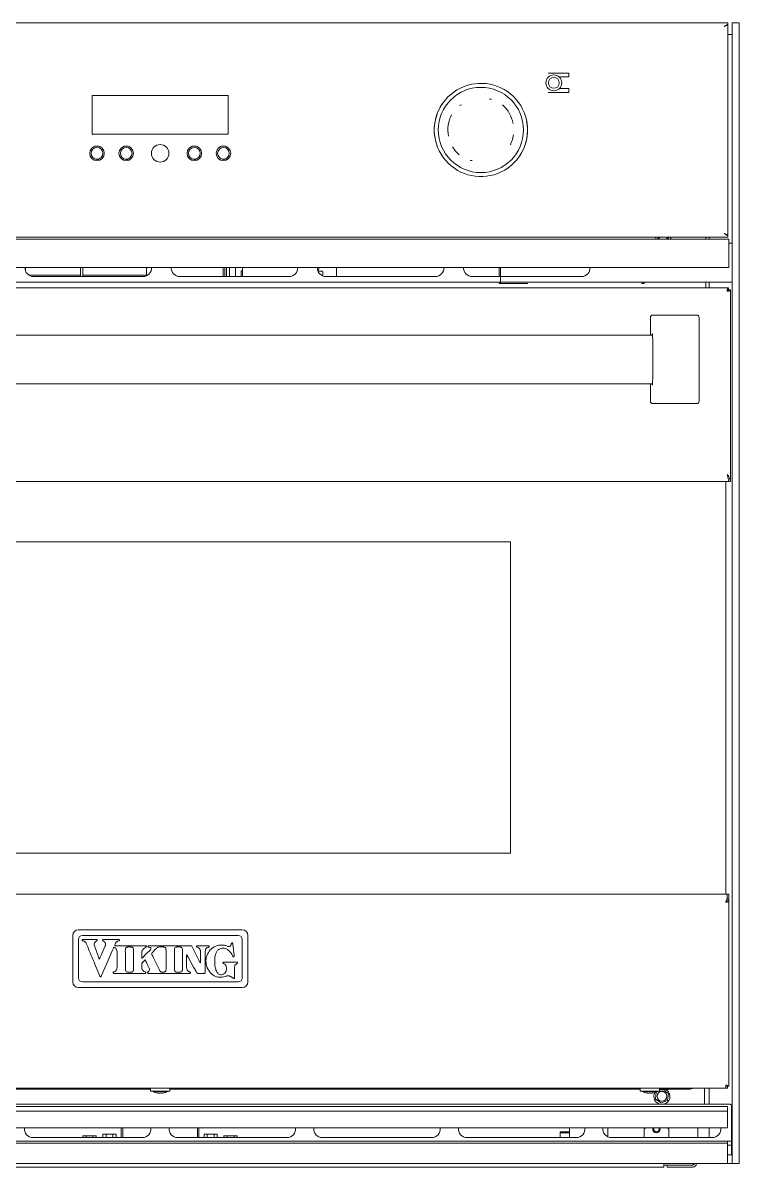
# Model space of a CAD drawing. Header units: millimetres. Extents: x 60499 to 556746, y 248297 to 497145.
# Drawn here: x 78890 to 94341, y 422627 to 447311 of the extents above; entities that cross this region are included whole.
import ezdxf

# ---------------------------------------------------------------- set-up
doc = ezdxf.new("R2010")
doc.units = ezdxf.units.MM

msp = doc.modelspace()

# ---------------------------------------------------------------- linework, layer by layer
at = {"color": 7, "lineweight": 13, "ltscale": 0.03937}
for p, q in [((69606, 447310), (94097, 447310)), ((94191, 447311), (94191, 422707)), ((94341, 422707), (94341, 447311)), ((94097, 447262), (94097, 442729)), ((80382, 444907), (80382, 445747)), ((80382, 445747), (83321, 445747)), ((83321, 445747), (83321, 444907)), ((83321, 444907), (80382, 444907)), ((94097, 442691), (69606, 442691)), ((70902, 442643), (94119, 442643)), ((69635, 442035), (94119, 442035)), ((80135, 441870), (79019, 441870)), ((79023, 441867), (80135, 441867)), ((81554, 441870), (80184, 441870)), ((80184, 441867), (81554, 441867)), ((94191, 441717), (69545, 441717)), ((79121, 441839), (81481, 441839)), ((82274, 441839), (84634, 441839)), ((85428, 441839), (87788, 441839)), ((88581, 441839), (90941, 441839)), ((69576, 441593), (94112, 441593)), ((94152, 437420), (94152, 441552)), ((92478, 441006), (93427, 441006)), ((93477, 440955), (93477, 439149)), ((71227, 440575), (92472, 440575)), ((71227, 439525), (92471, 439525)), ((92478, 439098), (93427, 439098)), ((69576, 437420), (94112, 437420)), ((94054, 428517), (94054, 437420)), ((74294, 436118), (89411, 436118)), ((89411, 429399), (89411, 436118)), ((89411, 429399), (74294, 429399)), ((69651, 428517), (94054, 428517)), ((94121, 424371), (94121, 428405)), ((79965, 426624), (79965, 427622)), ((80090, 427540), (80090, 426706)), ((80091, 427748), (83619, 427748)), ((83536, 427624), (80174, 427624)), ((83620, 426706), (83620, 427540)), ((83745, 427622), (83745, 426624)), ((82421, 427403), (81643, 427403)), ((80174, 426622), (83536, 426622)), ((83619, 426498), (80091, 426498)), ((69651, 424331), (94054, 424331)), ((81643, 424308), (71500, 424308)), ((92205, 424308), (82062, 424308)), ((69560, 423983), (94137, 423983)), ((69606, 423936), (94090, 423936)), ((69606, 423834), (94090, 423834)), ((69606, 423472), (94090, 423472)), ((94180, 423185), (69516, 423185)), ((94089, 423143), (69608, 423143)), ((79109, 423265), (81469, 423265)), ((82229, 423265), (84589, 423265)), ((85348, 423265), (87708, 423265)), ((88468, 423265), (90828, 423265)), ((91587, 423265), (93761, 423265)), ((94089, 422702), (69608, 422702)), ((92717, 422627), (70981, 422627))]:
    msp.add_line(p, q, dxfattribs=at)
at = {"color": 7, "lineweight": 13, "ltscale": 0.000855273}
for p, q in [((94097, 447310), (94097, 447281)), ((94097, 442691), (94097, 442719))]:
    msp.add_line(p, q, dxfattribs=at)
at = {"color": 7, "lineweight": 13, "ltscale": 0.000566197}
for p, q in [((94097, 447262), (94097, 447281)), ((94097, 442738), (94097, 442719))]:
    msp.add_line(p, q, dxfattribs=at)
at = {"color": 7, "lineweight": 13, "ltscale": 0.000749963}
for p, q in [((94217, 447311), (94191, 447311)), ((92259, 441686), (92233, 441686)), ((94191, 422707), (94217, 422707))]:
    msp.add_line(p, q, dxfattribs=at)
at = {"color": 7, "lineweight": 13, "ltscale": 0.000230804}
for p, q in [((94217, 447311), (94224, 447311)), ((94217, 422707), (94224, 422707))]:
    msp.add_line(p, q, dxfattribs=at)
at = {"color": 7, "lineweight": 13, "ltscale": 0.000575629}
for p, q in [((94244, 447311), (94224, 447311)), ((94244, 422707), (94224, 422707))]:
    msp.add_line(p, q, dxfattribs=at)
at = {"color": 7, "lineweight": 13, "ltscale": 0.002894}
for p, q in [((94341, 447311), (94244, 447311)), ((94341, 422707), (94244, 422707))]:
    msp.add_line(p, q, dxfattribs=at)
at = {"color": 7, "lineweight": 13, "ltscale": 0.001275}
msp.add_line((94097, 447059), (94139, 447059), dxfattribs=at)
at = {"color": 7, "lineweight": 13, "ltscale": 0.00155}
for p, q in [((94139, 447059), (94191, 447059)), ((94191, 422707), (94139, 422707))]:
    msp.add_line(p, q, dxfattribs=at)
at = {"color": 7, "lineweight": 13, "ltscale": 0.013375}
for p, q in [((90668, 446226), (90219, 446226)), ((90668, 445808), (90219, 445808))]:
    msp.add_line(p, q, dxfattribs=at)
at = {"color": 7, "lineweight": 13, "ltscale": 0.006268}
for p, q in [((90668, 446144), (90458, 446144)), ((90668, 445892), (90458, 445892))]:
    msp.add_line(p, q, dxfattribs=at)
at = {"color": 7, "lineweight": 13, "ltscale": 0.002425}
msp.add_line((90668, 446226), (90668, 446144), dxfattribs=at)
at = {"color": 7, "lineweight": 13, "ltscale": 0.0025}
msp.add_line((90668, 445892), (90668, 445808), dxfattribs=at)
at = {"color": 7, "lineweight": 13, "ltscale": 0.002573}
for p, q in [((80531, 444648), (80445, 444648)), ((81161, 444648), (81075, 444648)), ((82631, 444648), (82544, 444648)), ((83261, 444648), (83174, 444648))]:
    msp.add_line(p, q, dxfattribs=at)
at = {"color": 7, "lineweight": 13, "ltscale": 0.00162}
msp.add_line((92580, 442691), (92607, 442643), dxfattribs=at)
at = {"color": 7, "lineweight": 13, "ltscale": 0.001565}
msp.add_line((92803, 442643), (92826, 442691), dxfattribs=at)
at = {"color": 7, "lineweight": 13, "ltscale": 0.001409}
for p, q in [((93622, 442643), (93622, 442691)), ((93694, 442691), (93694, 442643))]:
    msp.add_line(p, q, dxfattribs=at)
at = {"color": 7, "lineweight": 13, "ltscale": 0.007873}
msp.add_line((94119, 442643), (94119, 442379), dxfattribs=at)
at = {"color": 7, "lineweight": 13, "ltscale": 0.001374}
msp.add_line((94119, 442557), (94165, 442557), dxfattribs=at)
at = {"color": 7, "lineweight": 13, "ltscale": 0.00927}
msp.add_line((94119, 442067), (94119, 442379), dxfattribs=at)
at = {"color": 7, "lineweight": 13, "ltscale": 0.002232}
msp.add_line((78947, 441960), (78947, 442035), dxfattribs=at)
at = {"color": 7, "lineweight": 13, "ltscale": 0.005829}
for p, q in [((80135, 442035), (80135, 441839)), ((80184, 442035), (80184, 441839)), ((83244, 441839), (83244, 442035)), ((83280, 441839), (83280, 442035)), ((83344, 441839), (83344, 442035)), ((83344, 441839), (83344, 442035)), ((83625, 442035), (83625, 441839)), ((85656, 441839), (85656, 442035)), ((89167, 441839), (89167, 442035))]:
    msp.add_line(p, q, dxfattribs=at)
at = {"color": 7, "lineweight": 13, "ltscale": 0.004763}
msp.add_line((81554, 442014), (81554, 441854), dxfattribs=at)
at = {"color": 7, "lineweight": 13, "ltscale": 0.005212}
msp.add_line((83207, 442014), (83207, 441839), dxfattribs=at)
at = {"color": 7, "lineweight": 13, "ltscale": 0.005828}
msp.add_line((83476, 441839), (83476, 442035), dxfattribs=at)
at = {"color": 7, "lineweight": 13, "ltscale": 0.002952}
msp.add_line((83476, 441935), (83476, 442035), dxfattribs=at)
at = {"color": 7, "lineweight": 13, "ltscale": 0.000572445}
msp.add_line((83476, 441916), (83476, 441935), dxfattribs=at)
at = {"color": 7, "lineweight": 13, "ltscale": 0.002304}
msp.add_line((83476, 441916), (83476, 441839), dxfattribs=at)
at = {"color": 7, "lineweight": 13, "ltscale": 0.000688928}
msp.add_line((83602, 441959), (83625, 441959), dxfattribs=at)
at = {"color": 7, "lineweight": 13, "ltscale": 0.003589}
msp.add_line((83602, 441959), (83602, 441839), dxfattribs=at)
at = {"color": 7, "lineweight": 13, "ltscale": 0.002637}
for p, q in [((85255, 441957), (85344, 441957)), ((85344, 441957), (85255, 441957))]:
    msp.add_line(p, q, dxfattribs=at)
at = {"color": 7, "lineweight": 13, "ltscale": 1.38584e-05}
msp.add_line((85274, 442003), (85274, 442003), dxfattribs=at)
at = {"color": 7, "lineweight": 13, "ltscale": 0.00264}
msp.add_line((85360, 441851), (85360, 441940), dxfattribs=at)
at = {"color": 7, "lineweight": 13, "ltscale": 0.010387}
msp.add_line((89196, 441686), (89196, 442035), dxfattribs=at)
at = {"color": 7, "lineweight": 13, "ltscale": 0.000973859}
msp.add_line((94119, 442035), (94119, 442067), dxfattribs=at)
at = {"color": 7, "lineweight": 13, "ltscale": 0.000933189}
for p, q in [((89167, 441686), (89167, 441717)), ((92259, 441717), (92259, 441686)), ((92292, 441717), (92292, 441686))]:
    msp.add_line(p, q, dxfattribs=at)
at = {"color": 7, "lineweight": 13, "ltscale": 0.000866026}
msp.add_line((89167, 441686), (89196, 441686), dxfattribs=at)
at = {"color": 7, "lineweight": 13, "ltscale": 0.017537}
msp.add_line((89196, 441686), (89785, 441686), dxfattribs=at)
at = {"color": 7, "lineweight": 13, "ltscale": 0.000999991}
msp.add_line((92292, 441686), (92259, 441686), dxfattribs=at)
at = {"color": 7, "lineweight": 13, "ltscale": 0.000250028}
msp.add_line((93622, 441709), (93622, 441717), dxfattribs=at)
at = {"color": 7, "lineweight": 13, "ltscale": 0.003453}
msp.add_line((93622, 441593), (93622, 441709), dxfattribs=at)
at = {"color": 7, "lineweight": 13, "ltscale": 0.003703}
msp.add_line((93694, 441717), (93694, 441593), dxfattribs=at)
at = {"color": 7, "lineweight": 13, "ltscale": 0.0012}
for p, q in [((94112, 441593), (94112, 441552)), ((94112, 441552), (94152, 441552)), ((94112, 437420), (94152, 437420))]:
    msp.add_line(p, q, dxfattribs=at)
at = {"color": 7, "lineweight": 13, "ltscale": 0.011332}
msp.add_line((92427, 440955), (92427, 440575), dxfattribs=at)
at = {"color": 7, "lineweight": 13, "ltscale": 0.011202}
msp.add_line((92427, 439525), (92427, 439149), dxfattribs=at)
at = {"color": 7, "lineweight": 13, "ltscale": 0.000468877}
msp.add_line((94090, 437545), (94090, 437561), dxfattribs=at)
at = {"color": 7, "lineweight": 13, "ltscale": 0.000415652}
msp.add_line((94112, 437420), (94112, 437434), dxfattribs=at)
at = {"color": 7, "lineweight": 13, "ltscale": 0.000747458}
msp.add_line((94055, 428517), (94080, 428516), dxfattribs=at)
at = {"color": 7, "lineweight": 13, "ltscale": 0.001195}
for p, q in [((94121, 428517), (94080, 428517)), ((94121, 428405), (94080, 428405)), ((94055, 424331), (94056, 424371)), ((94121, 424371), (94080, 424371)), ((94088, 424330), (94089, 424371))]:
    msp.add_line(p, q, dxfattribs=at)
at = {"color": 7, "lineweight": 13, "ltscale": 0.003317}
for p, q in [((94080, 428405), (94080, 428517)), ((94121, 428517), (94121, 428405))]:
    msp.add_line(p, q, dxfattribs=at)
at = {"color": 7, "lineweight": 13, "ltscale": 0.00285}
msp.add_line((94080, 428516), (94080, 428421), dxfattribs=at)
at = {"color": 7, "lineweight": 13, "ltscale": 0.000769787}
msp.add_line((94054, 428364), (94054, 428339), dxfattribs=at)
at = {"color": 7, "lineweight": 13, "ltscale": 0.000165808}
for p, q in [((94055, 428364), (94061, 428364)), ((94060, 428349), (94055, 428349))]:
    msp.add_line(p, q, dxfattribs=at)
at = {"color": 7, "lineweight": 13, "ltscale": 0.000467327}
msp.add_line((94061, 428364), (94060, 428349), dxfattribs=at)
at = {"color": 7, "lineweight": 13, "ltscale": 0.000104857}
msp.add_line((94080, 428421), (94080, 428417), dxfattribs=at)
at = {"color": 7, "lineweight": 13, "ltscale": 0.000467303}
msp.add_line((94080, 428402), (94080, 428417), dxfattribs=at)
at = {"color": 7, "lineweight": 13, "ltscale": 0.006867}
msp.add_line((80446, 427539), (80215, 427539), dxfattribs=at)
at = {"color": 7, "lineweight": 13, "ltscale": 6.73366e-05}
msp.add_line((80629, 427539), (80627, 427539), dxfattribs=at)
at = {"color": 7, "lineweight": 13, "ltscale": 0.006391}
msp.add_line((80898, 427539), (80683, 427539), dxfattribs=at)
at = {"color": 7, "lineweight": 13, "ltscale": 4.72525e-05}
msp.add_line((80953, 427539), (80951, 427539), dxfattribs=at)
at = {"color": 7, "lineweight": 13, "ltscale": 2.13272e-05}
msp.add_line((80975, 427528), (80975, 427528), dxfattribs=at)
at = {"color": 7, "lineweight": 13, "ltscale": 2.92254e-05}
msp.add_line((80835, 427334), (80836, 427335), dxfattribs=at)
at = {"color": 7, "lineweight": 13, "ltscale": 6.01347e-05}
msp.add_line((80870, 427414), (80871, 427416), dxfattribs=at)
at = {"color": 7, "lineweight": 13, "ltscale": 0.018669}
msp.add_line((81541, 427403), (80914, 427403), dxfattribs=at)
at = {"color": 7, "lineweight": 13, "ltscale": 0.001941}
msp.add_line((81157, 427376), (81222, 427376), dxfattribs=at)
at = {"color": 7, "lineweight": 13, "ltscale": 1.69068e-05}
msp.add_line((81462, 427295), (81462, 427296), dxfattribs=at)
at = {"color": 7, "lineweight": 13, "ltscale": 1.74181e-05}
msp.add_line((81550, 427378), (81551, 427378), dxfattribs=at)
at = {"color": 7, "lineweight": 13, "ltscale": 9.81637e-05}
msp.add_line((81904, 427377), (81907, 427377), dxfattribs=at)
at = {"color": 7, "lineweight": 13, "ltscale": 3.6794e-05}
msp.add_line((81946, 427370), (81947, 427370), dxfattribs=at)
at = {"color": 7, "lineweight": 13, "ltscale": 3.7521e-05}
msp.add_line((81975, 427337), (81975, 427336), dxfattribs=at)
at = {"color": 7, "lineweight": 13, "ltscale": 5.6978e-05}
msp.add_line((82204, 427375), (82206, 427375), dxfattribs=at)
at = {"color": 7, "lineweight": 13, "ltscale": 0.000116711}
msp.add_line((82509, 427403), (82505, 427403), dxfattribs=at)
at = {"color": 7, "lineweight": 13, "ltscale": 6.80347e-05}
msp.add_line((82541, 427379), (82540, 427381), dxfattribs=at)
at = {"color": 7, "lineweight": 13, "ltscale": 0.009056}
msp.add_line((82679, 427108), (82541, 427379), dxfattribs=at)
at = {"color": 7, "lineweight": 13, "ltscale": 0.00558}
msp.add_line((82852, 427403), (82665, 427403), dxfattribs=at)
at = {"color": 7, "lineweight": 13, "ltscale": 2.53393e-05}
msp.add_line((82681, 427358), (82681, 427358), dxfattribs=at)
at = {"color": 7, "lineweight": 13, "ltscale": 2.11468e-05}
msp.add_line((83265, 427405), (83264, 427405), dxfattribs=at)
at = {"color": 7, "lineweight": 13, "ltscale": 4.03892e-05}
msp.add_line((80524, 427152), (80523, 427154), dxfattribs=at)
at = {"color": 7, "lineweight": 13, "ltscale": 5.85535e-05}
msp.add_line((80557, 427153), (80556, 427151), dxfattribs=at)
at = {"color": 7, "lineweight": 13, "ltscale": 0.010356}
msp.add_line((80922, 427278), (80922, 426930), dxfattribs=at)
at = {"color": 7, "lineweight": 13, "ltscale": 0.000230947}
msp.add_line((81100, 427260), (81100, 427252), dxfattribs=at)
at = {"color": 7, "lineweight": 13, "ltscale": 2.09959e-05}
msp.add_line((81456, 427214), (81456, 427215), dxfattribs=at)
at = {"color": 7, "lineweight": 13, "ltscale": 0.001191}
msp.add_line((81456, 427174), (81456, 427214), dxfattribs=at)
at = {"color": 7, "lineweight": 13, "ltscale": 3.57491e-05}
msp.add_line((81456, 427173), (81456, 427174), dxfattribs=at)
at = {"color": 7, "lineweight": 13, "ltscale": 7.11585e-05}
msp.add_line((82157, 427232), (82157, 427235), dxfattribs=at)
at = {"color": 7, "lineweight": 13, "ltscale": 0.008187}
msp.add_line((82420, 426930), (82420, 427205), dxfattribs=at)
at = {"color": 7, "lineweight": 13, "ltscale": 0.000697268}
msp.add_line((82443, 427178), (82455, 427158), dxfattribs=at)
at = {"color": 7, "lineweight": 13, "ltscale": 0.000591706}
msp.add_line((82688, 427090), (82679, 427108), dxfattribs=at)
at = {"color": 7, "lineweight": 13, "ltscale": 0.00058865}
msp.add_line((82696, 427073), (82688, 427090), dxfattribs=at)
at = {"color": 7, "lineweight": 13, "ltscale": 0.007236}
msp.add_line((82721, 427278), (82721, 427035), dxfattribs=at)
at = {"color": 7, "lineweight": 13, "ltscale": 0.000117475}
msp.add_line((82822, 427237), (82822, 427241), dxfattribs=at)
at = {"color": 7, "lineweight": 13, "ltscale": 0.00551}
msp.add_line((82823, 427052), (82822, 427237), dxfattribs=at)
at = {"color": 7, "lineweight": 13, "ltscale": 0.005628}
msp.add_line((82823, 426863), (82823, 427052), dxfattribs=at)
at = {"color": 7, "lineweight": 13, "ltscale": 2.20567e-05}
msp.add_line((83030, 427118), (83030, 427119), dxfattribs=at)
at = {"color": 7, "lineweight": 13, "ltscale": 0.008364}
msp.add_line((83505, 427047), (83224, 427047), dxfattribs=at)
at = {"color": 7, "lineweight": 13, "ltscale": 1.84042e-05}
msp.add_line((80838, 426818), (80838, 426817), dxfattribs=at)
at = {"color": 7, "lineweight": 13, "ltscale": 1.78115e-05}
msp.add_line((80872, 426845), (80872, 426845), dxfattribs=at)
at = {"color": 7, "lineweight": 13, "ltscale": 0.012111}
msp.add_line((80886, 426805), (81292, 426805), dxfattribs=at)
at = {"color": 7, "lineweight": 13, "ltscale": 0.000271753}
msp.add_line((81100, 426963), (81100, 426954), dxfattribs=at)
at = {"color": 7, "lineweight": 13, "ltscale": 5.95306e-05}
msp.add_line((81216, 426832), (81218, 426832), dxfattribs=at)
at = {"color": 7, "lineweight": 13, "ltscale": 0.000898402}
msp.add_line((81278, 426987), (81278, 427017), dxfattribs=at)
at = {"color": 7, "lineweight": 13, "ltscale": 3.59736e-05}
msp.add_line((81593, 426966), (81594, 426965), dxfattribs=at)
at = {"color": 7, "lineweight": 13, "ltscale": 0.00032344}
msp.add_line((81615, 426805), (81625, 426805), dxfattribs=at)
at = {"color": 7, "lineweight": 13, "ltscale": 3.33849e-05}
msp.add_line((81621, 426898), (81621, 426897), dxfattribs=at)
at = {"color": 7, "lineweight": 13, "ltscale": 0.000105962}
msp.add_line((82199, 426834), (82196, 426835), dxfattribs=at)
at = {"color": 7, "lineweight": 13, "ltscale": 4.08258e-05}
msp.add_line((82285, 426833), (82284, 426832), dxfattribs=at)
at = {"color": 7, "lineweight": 13, "ltscale": 3.28013e-05}
msp.add_line((82334, 426976), (82334, 426975), dxfattribs=at)
at = {"color": 7, "lineweight": 13, "ltscale": 8.02609e-05}
msp.add_line((82334, 426892), (82334, 426889), dxfattribs=at)
at = {"color": 7, "lineweight": 13, "ltscale": 2.92787e-05}
msp.add_line((82471, 426844), (82470, 426845), dxfattribs=at)
at = {"color": 7, "lineweight": 13, "ltscale": 0.000255217}
msp.add_line((82604, 426887), (82608, 426879), dxfattribs=at)
at = {"color": 7, "lineweight": 13, "ltscale": 0.002804}
msp.add_line((82684, 426805), (82778, 426805), dxfattribs=at)
at = {"color": 7, "lineweight": 13, "ltscale": 0.000381832}
msp.add_line((82778, 426805), (82791, 426805), dxfattribs=at)
at = {"color": 7, "lineweight": 13, "ltscale": 0.00014459}
msp.add_line((82823, 426858), (82823, 426863), dxfattribs=at)
at = {"color": 7, "lineweight": 13, "ltscale": 4.26899e-05}
msp.add_line((83084, 426824), (83083, 426825), dxfattribs=at)
at = {"color": 7, "lineweight": 13, "ltscale": 0.000185935}
msp.add_line((83220, 426793), (83215, 426789), dxfattribs=at)
at = {"color": 7, "lineweight": 13, "ltscale": 0.005588}
msp.add_line((83458, 426709), (83458, 426897), dxfattribs=at)
at = {"color": 7, "lineweight": 13, "ltscale": 7.66183e-05}
msp.add_line((83470, 426988), (83472, 426990), dxfattribs=at)
at = {"color": 7, "lineweight": 13, "ltscale": 3.52435e-05}
msp.add_line((83507, 427014), (83508, 427015), dxfattribs=at)
at = {"color": 7, "lineweight": 13, "ltscale": 1.29961e-05}
msp.add_line((80551, 426744), (80552, 426744), dxfattribs=at)
at = {"color": 7, "lineweight": 13, "ltscale": 4.23375e-05}
msp.add_line((80581, 426745), (80581, 426746), dxfattribs=at)
at = {"color": 7, "lineweight": 13, "ltscale": 0.000244472}
msp.add_line((83423, 426705), (83430, 426700), dxfattribs=at)
at = {"color": 7, "lineweight": 13, "ltscale": 0.00031668}
for p, q in [((81643, 424320), (81643, 424331)), ((82062, 424320), (82062, 424331)), ((92205, 424320), (92205, 424331)), ((92625, 424320), (92625, 424331))]:
    msp.add_line(p, q, dxfattribs=at)
at = {"color": 7, "lineweight": 13, "ltscale": 0.000753298}
for p, q in [((81643, 424320), (81643, 424295)), ((82062, 424295), (82062, 424320)), ((92205, 424320), (92205, 424295)), ((92625, 424295), (92625, 424320))]:
    msp.add_line(p, q, dxfattribs=at)
at = {"color": 7, "lineweight": 13, "ltscale": 0.000961612}
msp.add_line((92759, 424331), (92782, 424308), dxfattribs=at)
at = {"color": 7, "lineweight": 13, "ltscale": 0.010117}
msp.add_line((93594, 423991), (93594, 424331), dxfattribs=at)
at = {"color": 7, "lineweight": 13, "ltscale": 0.010367}
msp.add_line((93694, 424331), (93694, 423983), dxfattribs=at)
at = {"color": 7, "lineweight": 13, "ltscale": 0.00197}
msp.add_line((94054, 424397), (94054, 424331), dxfattribs=at)
at = {"color": 7, "lineweight": 13, "ltscale": 3.43636e-05}
msp.add_line((94056, 424371), (94054, 424371), dxfattribs=at)
at = {"color": 7, "lineweight": 13, "ltscale": 1.35771e-05}
msp.add_line((94055, 424331), (94054, 424331), dxfattribs=at)
at = {"color": 7, "lineweight": 13, "ltscale": 0.000995938}
msp.add_line((94055, 424331), (94088, 424330), dxfattribs=at)
at = {"color": 7, "lineweight": 13, "ltscale": 0.000996058}
msp.add_line((94089, 424371), (94056, 424371), dxfattribs=at)
at = {"color": 7, "lineweight": 13, "ltscale": 0.000805021}
for p, q in [((81643, 424268), (81643, 424295)), ((82062, 424295), (82062, 424268)), ((92205, 424268), (92205, 424295)), ((92625, 424295), (92625, 424268))]:
    msp.add_line(p, q, dxfattribs=at)
at = {"color": 7, "lineweight": 13, "ltscale": 0.01249}
msp.add_line((81643, 424268), (82062, 424268), dxfattribs=at)
at = {"color": 7, "lineweight": 13, "ltscale": 0.000265467}
for p, q in [((81691, 424259), (81691, 424268)), ((82014, 424259), (82014, 424268)), ((92253, 424259), (92253, 424268)), ((92576, 424259), (92576, 424268)), ((92808, 424299), (92808, 424308))]:
    msp.add_line(p, q, dxfattribs=at)
at = {"color": 7, "lineweight": 13, "ltscale": 0.0048}
for p, q in [((81852, 424259), (81691, 424259)), ((82014, 424259), (81852, 424259)), ((92415, 424259), (92253, 424259)), ((92576, 424259), (92415, 424259))]:
    msp.add_line(p, q, dxfattribs=at)
at = {"color": 7, "lineweight": 13, "ltscale": 1.15943e-05}
for p, q in [((81789, 424228), (81789, 424227)), ((81915, 424227), (81915, 424228)), ((92352, 424228), (92352, 424227)), ((92478, 424227), (92478, 424228))]:
    msp.add_line(p, q, dxfattribs=at)
at = {"color": 7, "lineweight": 13, "ltscale": 8.82787e-05}
for p, q in [((81836, 424228), (81836, 424225)), ((81869, 424225), (81869, 424228)), ((92398, 424228), (92398, 424225)), ((92432, 424225), (92432, 424228))]:
    msp.add_line(p, q, dxfattribs=at)
at = {"color": 7, "lineweight": 13, "ltscale": 0.0125}
msp.add_line((92205, 424268), (92625, 424268), dxfattribs=at)
at = {"color": 7, "lineweight": 13, "ltscale": 0.004405}
for p, q in [((92554, 424242), (92537, 424095)), ((92537, 424095), (92659, 424012)), ((92797, 424066), (92814, 424213)), ((92659, 424012), (92797, 424066)), ((80683, 423338), (80831, 423338)), ((82867, 423338), (83015, 423338)), ((80253, 423305), (80401, 423305)), ((83297, 423305), (83445, 423305))]:
    msp.add_line(p, q, dxfattribs=at)
at = {"color": 7, "lineweight": 13, "ltscale": 0.001813}
msp.add_line((92610, 424264), (92554, 424242), dxfattribs=at)
at = {"color": 7, "lineweight": 13, "ltscale": 0.000102284}
msp.add_line((92580, 424268), (92583, 424267), dxfattribs=at)
at = {"color": 7, "lineweight": 13, "ltscale": 0.004675}
msp.add_line((92782, 424308), (92625, 424308), dxfattribs=at)
at = {"color": 7, "lineweight": 13, "ltscale": 0.000531775}
msp.add_line((92643, 424299), (92625, 424299), dxfattribs=at)
at = {"color": 7, "lineweight": 13, "ltscale": 8.76329e-05}
msp.add_line((92629, 424265), (92629, 424268), dxfattribs=at)
at = {"color": 7, "lineweight": 13, "ltscale": 8.50798e-05}
msp.add_line((92631, 424265), (92631, 424268), dxfattribs=at)
at = {"color": 7, "lineweight": 13, "ltscale": 0.004914}
msp.add_line((92808, 424299), (92643, 424299), dxfattribs=at)
at = {"color": 7, "lineweight": 13, "ltscale": 0.003095}
msp.add_line((92814, 424213), (92728, 424271), dxfattribs=at)
at = {"color": 7, "lineweight": 13, "ltscale": 0.014075}
msp.add_line((93255, 424308), (92782, 424308), dxfattribs=at)
at = {"color": 7, "lineweight": 13, "ltscale": 0.000249998}
for p, q in [((93594, 423983), (93594, 423991)), ((94089, 423134), (94089, 423143)), ((94089, 422702), (94089, 422711))]:
    msp.add_line(p, q, dxfattribs=at)
at = {"color": 7, "lineweight": 13, "ltscale": 0.000809782}
msp.add_line((94090, 423908), (94090, 423936), dxfattribs=at)
at = {"color": 7, "lineweight": 13, "ltscale": 0.002212}
msp.add_line((94090, 423834), (94090, 423908), dxfattribs=at)
at = {"color": 7, "lineweight": 13, "ltscale": 0.000424753}
msp.add_line((94090, 423819), (94090, 423834), dxfattribs=at)
at = {"color": 7, "lineweight": 13, "ltscale": 9.95726e-06}
msp.add_line((94090, 423834), (94090, 423834), dxfattribs=at)
at = {"color": 7, "lineweight": 13, "ltscale": 0.005748}
msp.add_line((94180, 423965), (94180, 423772), dxfattribs=at)
at = {"color": 7, "lineweight": 13, "ltscale": 0.009358}
msp.add_line((94090, 423505), (94090, 423819), dxfattribs=at)
at = {"color": 7, "lineweight": 13, "ltscale": 0.001442}
msp.add_line((94180, 423772), (94180, 423724), dxfattribs=at)
at = {"color": 7, "lineweight": 13, "ltscale": 0.015787}
msp.add_line((94180, 423724), (94180, 423193), dxfattribs=at)
at = {"color": 7, "lineweight": 13, "ltscale": 0.002048}
for p, q in [((80615, 423338), (80683, 423338)), ((80831, 423338), (80900, 423338)), ((82798, 423338), (82867, 423338)), ((83015, 423338), (83084, 423338)), ((80185, 423305), (80253, 423305)), ((80401, 423305), (80470, 423305)), ((83228, 423305), (83297, 423305)), ((83445, 423305), (83514, 423305))]:
    msp.add_line(p, q, dxfattribs=at)
at = {"color": 7, "lineweight": 13, "ltscale": 0.002178}
for p, q in [((80615, 423265), (80615, 423338)), ((80683, 423265), (80683, 423338)), ((80831, 423265), (80831, 423338)), ((80900, 423265), (80900, 423338)), ((82798, 423265), (82798, 423338)), ((82867, 423265), (82867, 423338)), ((83015, 423265), (83015, 423338)), ((83084, 423265), (83084, 423338))]:
    msp.add_line(p, q, dxfattribs=at)
at = {"color": 7, "lineweight": 13, "ltscale": 0.006183}
for p, q in [((81010, 423472), (81010, 423265)), ((81043, 423472), (81043, 423265)), ((82655, 423265), (82655, 423472)), ((82689, 423265), (82689, 423472)), ((90683, 423265), (90683, 423472)), ((93449, 423265), (93449, 423472)), ((93449, 423472), (93449, 423265)), ((93694, 423472), (93694, 423265))]:
    msp.add_line(p, q, dxfattribs=at)
at = {"color": 7, "lineweight": 13, "ltscale": 0.00603}
for p, q in [((90683, 423389), (90481, 423389)), ((90683, 423363), (90481, 423363))]:
    msp.add_line(p, q, dxfattribs=at)
at = {"color": 7, "lineweight": 13, "ltscale": 0.003693}
msp.add_line((90481, 423389), (90481, 423265), dxfattribs=at)
at = {"color": 7, "lineweight": 13, "ltscale": 0.005616}
msp.add_line((91507, 423283), (91507, 423472), dxfattribs=at)
at = {"color": 7, "lineweight": 13, "ltscale": 0.001125}
for p, q in [((92318, 423472), (92291, 423446)), ((92822, 423446), (92795, 423472))]:
    msp.add_line(p, q, dxfattribs=at)
at = {"color": 7, "lineweight": 13, "ltscale": 0.005388}
for p, q in [((92291, 423446), (92291, 423265)), ((92822, 423446), (92822, 423265))]:
    msp.add_line(p, q, dxfattribs=at)
at = {"color": 7, "lineweight": 13, "ltscale": 0.000973844}
msp.add_line((94090, 423472), (94090, 423505), dxfattribs=at)
at = {"color": 7, "lineweight": 13, "ltscale": 0.001188}
for p, q in [((80185, 423265), (80185, 423305)), ((80253, 423265), (80253, 423305)), ((80401, 423265), (80401, 423305)), ((80470, 423265), (80470, 423305)), ((83228, 423265), (83228, 423305)), ((83297, 423265), (83297, 423305)), ((83445, 423265), (83445, 423305)), ((83514, 423265), (83514, 423305))]:
    msp.add_line(p, q, dxfattribs=at)
at = {"color": 7, "lineweight": 13, "ltscale": 0.000775014}
msp.add_line((94089, 423169), (94089, 423143), dxfattribs=at)
at = {"color": 7, "lineweight": 13, "ltscale": 0.012613}
msp.add_line((94089, 423134), (94089, 422711), dxfattribs=at)
at = {"color": 7, "lineweight": 13, "ltscale": 0.002725}
for p, q in [((94089, 423102), (94180, 423102)), ((94180, 422891), (94089, 422891))]:
    msp.add_line(p, q, dxfattribs=at)
at = {"color": 7, "lineweight": 13, "ltscale": 0.000248286}
msp.add_line((94180, 423193), (94180, 423185), dxfattribs=at)
at = {"color": 7, "lineweight": 13, "ltscale": 0.002476}
msp.add_line((94180, 423102), (94180, 423185), dxfattribs=at)
at = {"color": 7, "lineweight": 13, "ltscale": 0.006274}
msp.add_line((94180, 423102), (94180, 422891), dxfattribs=at)
at = {"color": 7, "lineweight": 13, "ltscale": 0.000774999}
msp.add_line((92717, 422670), (92717, 422697), dxfattribs=at)
at = {"color": 7, "lineweight": 13, "ltscale": 0.001299}
msp.add_line((92717, 422627), (92717, 422670), dxfattribs=at)
at = {"color": 7, "lineweight": 13, "ltscale": 0.01875}
msp.add_line((93347, 422670), (92717, 422670), dxfattribs=at)
at = {"color": 7, "lineweight": 13, "ltscale": 0.0013}
msp.add_line((92787, 422627), (92787, 422670), dxfattribs=at)
at = {"color": 7, "lineweight": 13, "ltscale": 0.016675}
msp.add_line((93347, 422627), (92787, 422627), dxfattribs=at)
at = {"color": 7, "lineweight": 13, "ltscale": 0.00094998}
msp.add_line((93347, 422670), (93347, 422702), dxfattribs=at)
at = {"color": 7, "lineweight": 13, "ltscale": 0.00017498}
for p, q in [((93373, 422702), (93373, 422697)), ((93416, 422702), (93416, 422697))]:
    msp.add_line(p, q, dxfattribs=at)
at = {"color": 7, "lineweight": 13, "ltscale": 0.001511}
msp.add_line((94089, 422707), (94139, 422707), dxfattribs=at)
at = {"color": 7, "lineweight": 13, "ltscale": 0.03937}
for points in [[(94017, 447230), (94052, 447254), (94070, 447265), (94097, 447281)], [(94017, 447230), (94053, 447245), (94068, 447252), (94079, 447258), (94087, 447263), (94094, 447271)], [(88137, 445327), (88112, 445276), (88102, 445249), (88084, 445194), (88077, 445166), (88066, 445107)], [(89382, 445363), (89357, 445404), (89329, 445442), (89299, 445478), (89267, 445511), (89235, 445540)], [(89466, 445137), (89452, 445196), (89433, 445254), (89410, 445309), (89382, 445363)], [(88066, 445107), (88060, 445047), (88059, 444987), (88064, 444927), (88073, 444866)], [(89406, 444682), (89427, 444728), (89445, 444776), (89460, 444827), (89467, 444861), (89473, 444896)], [(88157, 444640), (88174, 444613), (88191, 444587), (88216, 444553), (88243, 444522), (88271, 444493), (88304, 444463)], [(94017, 442770), (94053, 442756), (94068, 442748), (94079, 442743), (94087, 442737), (94094, 442729)], [(94017, 442770), (94052, 442746), (94070, 442735), (94097, 442719)], [(94186, 442555), (94179, 442556), (94165, 442557)], [(94080, 441542), (94080, 441548), (94084, 441559), (94092, 441573), (94098, 441580), (94112, 441593)], [(94080, 441535), (94083, 441538), (94090, 441544), (94098, 441548), (94112, 441552)], [(94095, 441521), (94098, 441523), (94103, 441530), (94109, 441542), (94112, 441552)], [(94102, 441520), (94107, 441520), (94119, 441524), (94133, 441532), (94140, 441538), (94152, 441552)], [(92468, 440603), (92468, 440603), (92468, 440603), (92467, 440602), (92467, 440602), (92467, 440600), (92464, 440575)], [(92468, 439501), (92468, 439501), (92468, 439501), (92468, 439502), (92469, 439502), (92470, 439508), (92471, 439521), (92473, 439564), (92476, 439639), (92478, 439737), (92480, 439982), (92479, 440242), (92476, 440460), (92473, 440556), (92471, 440585), (92469, 440601), (92468, 440602), (92468, 440602), (92468, 440603), (92468, 440603)], [(92464, 439525), (92465, 439519), (92467, 439503), (92467, 439502), (92468, 439502), (92468, 439501), (92468, 439501)], [(94086, 437571), (94110, 437536), (94121, 437518), (94135, 437491), (94144, 437471), (94149, 437450), (94152, 437435), (94152, 437420)], [(94080, 428405), (94080, 428384), (94079, 428375), (94075, 428359), (94070, 428349), (94064, 428342), (94059, 428339), (94054, 428339)], [(94121, 428405), (94120, 428390), (94119, 428382), (94116, 428372), (94112, 428365), (94107, 428359), (94096, 428350), (94082, 428344), (94066, 428340), (94054, 428339)], [(94080, 428402), (94078, 428389), (94075, 428378), (94069, 428363), (94060, 428349)], [(94080, 428417), (94079, 428405), (94076, 428393), (94069, 428378), (94061, 428364)], [(80177, 427535), (80172, 427532), (80168, 427527), (80167, 427522), (80168, 427517), (80171, 427513), (80176, 427510), (80180, 427508)], [(80215, 427539), (80201, 427539), (80187, 427538)], [(80474, 427538), (80465, 427539), (80446, 427539)], [(80481, 427507), (80488, 427512), (80493, 427519), (80494, 427523), (80492, 427528), (80489, 427532), (80483, 427535)], [(80627, 427539), (80616, 427536), (80611, 427533), (80607, 427530), (80605, 427526), (80604, 427521), (80605, 427517), (80608, 427513), (80616, 427507)], [(80683, 427539), (80647, 427539), (80629, 427539)], [(80951, 427539), (80934, 427539), (80898, 427539)], [(80975, 427528), (80972, 427533), (80965, 427537), (80958, 427539), (80953, 427539)], [(80963, 427508), (80968, 427510), (80972, 427513), (80975, 427518), (80976, 427523), (80975, 427528)], [(80180, 427508), (80190, 427508), (80200, 427505), (80210, 427501), (80219, 427496), (80228, 427489), (80237, 427481), (80246, 427469), (80254, 427456), (80263, 427438), (80270, 427420)], [(80427, 427423), (80426, 427438), (80428, 427452), (80433, 427466), (80439, 427475), (80446, 427483), (80463, 427497), (80481, 427507)], [(80665, 427400), (80578, 427202), (80557, 427153)], [(80581, 426746), (80687, 426991), (80819, 427296), (80835, 427334)], [(80616, 427507), (80632, 427499), (80647, 427488), (80659, 427474), (80666, 427462), (80671, 427448), (80672, 427434), (80671, 427422)], [(80836, 427335), (80841, 427348), (80845, 427354), (80851, 427362), (80861, 427371)], [(80861, 427371), (80875, 427364), (80888, 427354), (80898, 427343), (80905, 427333), (80910, 427323), (80918, 427301), (80922, 427278)], [(80871, 427416), (80882, 427444), (80890, 427458), (80903, 427477), (80916, 427490), (80931, 427500), (80949, 427507), (80963, 427508)], [(80900, 427403), (80886, 427404), (80881, 427405), (80876, 427406), (80874, 427408)], [(81102, 427330), (81100, 427319), (81099, 427295), (81100, 427260)], [(81157, 427376), (81145, 427375), (81134, 427371), (81127, 427368), (81120, 427363), (81112, 427355), (81107, 427345), (81102, 427330)], [(81275, 427332), (81272, 427342), (81268, 427350), (81263, 427358), (81256, 427364), (81244, 427371), (81229, 427375), (81222, 427376)], [(81278, 427017), (81278, 427157), (81278, 427295)], [(81456, 427215), (81456, 427246), (81457, 427272), (81459, 427288), (81462, 427295)], [(81462, 427296), (81468, 427307), (81475, 427317), (81486, 427329), (81494, 427336), (81518, 427354)], [(81641, 427315), (81551, 427225), (81462, 427135)], [(81518, 427354), (81540, 427369), (81550, 427378)], [(81558, 427395), (81556, 427399), (81553, 427402), (81550, 427403), (81541, 427403)], [(81551, 427378), (81556, 427384), (81558, 427387), (81558, 427395)], [(81589, 427385), (81591, 427380), (81594, 427376), (81599, 427372), (81604, 427371)], [(81601, 427400), (81594, 427397), (81591, 427395)], [(81622, 427403), (81609, 427402), (81601, 427400)], [(81604, 427371), (81625, 427368), (81635, 427366), (81644, 427362), (81648, 427359), (81652, 427353), (81653, 427347), (81652, 427339), (81650, 427331), (81641, 427315)], [(81685, 427259), (81704, 427281), (81725, 427301), (81746, 427321)], [(81754, 427329), (81770, 427346), (81778, 427354)], [(81778, 427354), (81791, 427365), (81799, 427369), (81807, 427373), (81815, 427375)], [(81816, 427375), (81834, 427377), (81869, 427377), (81904, 427377)], [(81907, 427377), (81925, 427376), (81933, 427375), (81946, 427370)], [(81947, 427370), (81960, 427361), (81970, 427349), (81975, 427337)], [(81975, 427336), (81977, 427327), (81978, 427308), (81978, 427289)], [(81978, 427289), (81979, 427225), (81979, 427160)], [(82157, 427316), (82159, 427330), (82163, 427343), (82170, 427355), (82181, 427366), (82196, 427373), (82204, 427375)], [(82157, 427235), (82157, 427289), (82157, 427316)], [(82290, 427375), (82298, 427372), (82306, 427369), (82313, 427364), (82319, 427358), (82327, 427345), (82332, 427331), (82335, 427312)], [(82335, 427312), (82335, 427237), (82335, 427088), (82334, 426976)], [(82505, 427403), (82463, 427403), (82421, 427403)], [(82530, 427396), (82524, 427400), (82518, 427402), (82509, 427403)], [(82540, 427381), (82534, 427392), (82530, 427396)], [(82665, 427403), (82654, 427402), (82648, 427401), (82641, 427398), (82638, 427395), (82636, 427391), (82636, 427388), (82639, 427380)], [(82639, 427380), (82640, 427379), (82643, 427377), (82651, 427372), (82673, 427362), (82679, 427359), (82681, 427358)], [(82681, 427358), (82690, 427352), (82697, 427344), (82704, 427333), (82710, 427322), (82718, 427300), (82721, 427278)], [(82822, 427241), (82823, 427266), (82824, 427278), (82826, 427297), (82831, 427316), (82839, 427333)], [(82839, 427333), (82845, 427342), (82852, 427350), (82860, 427357), (82874, 427364)], [(83195, 427417), (83157, 427417), (83120, 427413), (83084, 427405), (83049, 427393), (83015, 427377), (82986, 427358), (82958, 427337), (82933, 427314), (82910, 427287), (82891, 427259), (82872, 427224), (82857, 427188), (82846, 427150), (82841, 427111), (82840, 427070)], [(82877, 427365), (82885, 427367), (82894, 427369), (82901, 427373), (82905, 427376), (82908, 427381), (82909, 427388)], [(82909, 427388), (82906, 427394), (82902, 427398), (82897, 427400), (82886, 427402), (82884, 427403)], [(83030, 427119), (83034, 427163), (83039, 427185), (83044, 427207), (83054, 427236), (83067, 427264), (83083, 427290), (83093, 427302), (83104, 427313), (83115, 427322), (83127, 427330), (83145, 427339), (83165, 427346), (83186, 427349)], [(83186, 427349), (83207, 427351), (83227, 427349), (83248, 427346), (83262, 427341), (83276, 427336), (83303, 427321), (83327, 427303), (83349, 427282), (83369, 427259), (83382, 427241), (83394, 427222), (83415, 427182)], [(83264, 427405), (83247, 427410), (83230, 427414), (83212, 427416), (83195, 427417)], [(83332, 427383), (83319, 427383), (83312, 427385), (83297, 427390), (83281, 427398), (83265, 427405)], [(83386, 427443), (83381, 427423), (83378, 427414), (83371, 427401), (83362, 427392), (83350, 427385), (83341, 427383), (83332, 427383)], [(83412, 427457), (83408, 427462), (83406, 427464), (83401, 427464), (83398, 427462), (83394, 427458), (83388, 427448), (83386, 427443)], [(83422, 427417), (83419, 427433), (83418, 427441), (83414, 427452)], [(80411, 427082), (80459, 426970), (80506, 426857), (80551, 426744)], [(80539, 427116), (80536, 427119), (80534, 427124), (80530, 427134), (80524, 427152)], [(80556, 427151), (80548, 427133), (80545, 427126), (80541, 427119), (80539, 427116)], [(81100, 427252), (81101, 427023), (81100, 426963)], [(81462, 427135), (81459, 427138), (81457, 427145), (81456, 427157), (81456, 427173)], [(81493, 427062), (81504, 427074), (81514, 427087), (81526, 427097)], [(81526, 427097), (81529, 427095), (81533, 427088), (81543, 427068), (81544, 427065)], [(81690, 427177), (81679, 427198), (81675, 427209), (81673, 427218), (81672, 427226), (81673, 427234), (81675, 427243), (81682, 427255), (81685, 427259)], [(81808, 426938), (81737, 427084), (81706, 427145), (81690, 427177)], [(82157, 426896), (82157, 426975), (82158, 427131), (82157, 427232)], [(82420, 427205), (82426, 427204), (82432, 427201), (82435, 427196), (82440, 427185)], [(82455, 427158), (82574, 426942), (82604, 426887)], [(82721, 427035), (82719, 427036), (82716, 427039), (82710, 427047), (82699, 427067), (82696, 427073)], [(82840, 427070), (82841, 427033), (82846, 426995), (82855, 426959), (82868, 426924), (82884, 426890), (82905, 426858), (82929, 426827), (82956, 426800), (82986, 426776), (83019, 426755), (83054, 426737), (83076, 426729), (83098, 426722)], [(83083, 426825), (83072, 426841), (83063, 426859), (83055, 426878), (83049, 426897), (83039, 426937), (83032, 426983), (83029, 427030), (83028, 427090), (83030, 427118)], [(83204, 427034), (83205, 427030), (83206, 427028), (83210, 427024), (83217, 427019), (83220, 427017)], [(83224, 427047), (83215, 427045), (83211, 427043), (83207, 427040)], [(83415, 427182), (83421, 427174), (83428, 427167), (83434, 427164), (83440, 427165), (83444, 427167), (83447, 427171), (83450, 427175)], [(83508, 427015), (83515, 427022), (83520, 427031), (83521, 427035), (83520, 427039), (83518, 427043), (83513, 427045), (83505, 427047)], [(80848, 426837), (80840, 426833), (80837, 426830), (80836, 426823), (80838, 426818)], [(80838, 426817), (80841, 426813), (80845, 426811), (80855, 426807), (80871, 426805), (80886, 426805)], [(80872, 426845), (80860, 426841), (80848, 426837)], [(80922, 426930), (80918, 426907), (80909, 426884), (80904, 426874), (80897, 426864), (80886, 426853), (80872, 426845)], [(81100, 426954), (81100, 426924), (81100, 426892)], [(81149, 426833), (81171, 426830), (81186, 426830), (81216, 426832)], [(81218, 426832), (81233, 426833), (81241, 426835), (81251, 426839), (81261, 426847), (81269, 426859), (81272, 426865)], [(81274, 426869), (81276, 426878), (81277, 426895)], [(81277, 426895), (81278, 426942), (81278, 426987)], [(81292, 426805), (81384, 426805), (81476, 426805)], [(81456, 426979), (81456, 426993), (81456, 427008), (81457, 427018), (81458, 427023), (81459, 427026), (81460, 427027)], [(81505, 426846), (81497, 426850), (81489, 426856), (81482, 426864), (81475, 426873), (81466, 426891), (81459, 426911), (81456, 426930)], [(81476, 426805), (81509, 426805), (81523, 426806)], [(81529, 426838), (81519, 426841), (81509, 426844)], [(81532, 426807), (81536, 426809), (81539, 426812), (81541, 426818)], [(81587, 426835), (81582, 426828), (81581, 426825), (81580, 426820), (81581, 426815), (81584, 426812), (81591, 426808)], [(81621, 426897), (81619, 426882), (81614, 426869), (81607, 426856), (81600, 426847), (81587, 426835)], [(81591, 426808), (81599, 426806), (81615, 426805)], [(81594, 426965), (81603, 426946), (81616, 426918), (81620, 426904), (81621, 426898)], [(81625, 426805), (81773, 426805), (82386, 426805)], [(81847, 426859), (81840, 426872), (81827, 426898), (81808, 426938)], [(81927, 426833), (81907, 426831), (81897, 426831), (81883, 426833), (81875, 426836), (81867, 426839), (81860, 426845), (81854, 426851), (81848, 426859)], [(81979, 426893), (81977, 426878), (81973, 426864), (81965, 426852), (81959, 426846), (81952, 426841), (81944, 426837), (81936, 426834), (81927, 426833)], [(81979, 426982), (81979, 426938), (81979, 426894)], [(82196, 426835), (82182, 426842), (82170, 426852), (82163, 426866), (82158, 426880), (82157, 426896)], [(82284, 426832), (82270, 426831), (82242, 426830), (82216, 426831), (82199, 426834)], [(82334, 426889), (82333, 426878), (82330, 426868), (82326, 426860), (82320, 426852), (82308, 426841), (82294, 426834), (82285, 426833)], [(82334, 426975), (82335, 426919), (82334, 426892)], [(82444, 426866), (82431, 426886), (82424, 426907), (82420, 426930)], [(82470, 426845), (82456, 426854), (82444, 426866)], [(82464, 426805), (82483, 426806), (82493, 426807)], [(82500, 426833), (82495, 426837), (82489, 426839), (82480, 426842), (82471, 426844)], [(82497, 426808), (82503, 426813), (82505, 426818), (82505, 426823), (82502, 426831)], [(82608, 426879), (82625, 426848), (82634, 426833)], [(82634, 426833), (82641, 426820), (82646, 426815)], [(82654, 426810), (82664, 426807), (82670, 426806), (82684, 426805)], [(82791, 426805), (82802, 426805), (82811, 426807), (82815, 426808), (82819, 426811), (82821, 426815)], [(82823, 426821), (82823, 426836), (82823, 426858)], [(83215, 426789), (83196, 426780), (83176, 426775), (83156, 426775), (83137, 426779), (83120, 426788), (83104, 426800), (83093, 426811), (83084, 426824)], [(83220, 427017), (83233, 427013), (83244, 427007), (83254, 426999), (83260, 426991), (83265, 426983), (83272, 426966), (83277, 426947), (83280, 426929), (83281, 426917)], [(83281, 426917), (83279, 426885), (83276, 426870), (83273, 426857), (83269, 426845), (83260, 426829), (83248, 426814), (83233, 426801), (83220, 426793)], [(83458, 426897), (83457, 426914), (83458, 426943), (83460, 426962), (83462, 426971), (83465, 426980), (83470, 426988)], [(83472, 426990), (83481, 426997), (83491, 427003), (83500, 427009), (83507, 427014)], [(80552, 426744), (80556, 426736), (80558, 426733), (80563, 426730), (80568, 426730), (80572, 426732), (80575, 426736), (80581, 426745)], [(83098, 426722), (83134, 426721), (83151, 426721), (83167, 426723), (83185, 426726)], [(83195, 426728), (83245, 426741), (83270, 426746)], [(83290, 426750), (83312, 426752), (83323, 426753), (83339, 426752), (83350, 426749), (83361, 426745), (83373, 426740), (83383, 426734)], [(83383, 426734), (83397, 426724), (83423, 426705)], [(83430, 426700), (83439, 426695), (83445, 426694)], [(83445, 426694), (83450, 426694), (83452, 426694), (83456, 426697), (83457, 426699), (83458, 426704), (83458, 426709)], [(94121, 424371), (94114, 424377), (94097, 424386), (94075, 424394), (94061, 424397), (94054, 424397)], [(94080, 424371), (94075, 424381), (94070, 424388), (94062, 424394), (94056, 424397), (94054, 424397)], [(94157, 423981), (94151, 423982), (94137, 423983)]]:
    msp.add_lwpolyline(points, dxfattribs=at)
for centre, radius in [((90344, 446018), 170), ((90344, 446018), 118), ((88770, 445001), 919), ((80488, 444497), 157), ((80488, 444497), 126), ((81118, 444497), 157), ((81118, 444497), 126), ((81851, 444497), 189), ((82588, 444497), 157), ((82588, 444497), 126), ((83217, 444497), 157), ((83217, 444497), 126), ((92675, 424154), 105)]:
    msp.add_circle(centre, radius, dxfattribs=at)
for centre, radius, start, end in [((88770, 445001), 1006, 325.9999, 191.0014), ((88770, 445001), 1006, 146.0001, 11.0014), ((80498, 444446), 81.9, 242.5677, 319.2801), ((81128, 444446), 81.9, 242.5677, 319.2801), ((82597, 444446), 81.9, 242.5677, 319.2801), ((83227, 444446), 81.9, 242.5677, 319.2801), ((88553, 444712), 373, 270.9671, 274.8868), ((92704, 442728), 174, 192.5013, 209.2589), ((92704, 442728), 105, 201.0056, 234.0355), ((92704, 442728), 105, 305.9645, 338.9944), ((92704, 442728), 174, 330.7411, 347.4987), ((94157, 442451), 108, 71.4752, 74.6811), ((79121, 442024), 185, 176.5709, 270), ((81481, 442024), 185, 270, 3.4291), ((81620, 442014), 66.1, 161.7466, 180), ((82274, 442024), 185, 176.5709, 270), ((83141, 442014), 66.1, 0, 18.2534), ((84634, 442024), 185, 270, 3.4291), ((85428, 442024), 185, 176.5709, 270), ((85217, 442012), 57.9, 307.7535, 346.5498), ((84984, 442068), 298, 346.5498, 347.4867), ((84984, 442068), 297, 347.4992, 351.682), ((84984, 442068), 297, 347.4992, 351.682), ((85107, 442050), 173, 351.6329, 354.9805), ((85107, 442050), 173, 351.6329, 354.9806), ((85344, 441940), 16.6, 359.546, 89.5342), ((85344, 441940), 16.6, 359.5448, 89.5362), ((87788, 442024), 185, 270, 3.4291), ((88581, 442024), 185, 176.5709, 270), ((90941, 442024), 185, 270, 3.4291), ((94101, 441542), 21.1, 179.2475, 226.5642), ((94101, 441541), 21.1, 223.4358, 270.7525), ((96219, 437870), 2153, 187.9865, 188.6837), ((80091, 427622), 126, 90, 180), ((80174, 427540), 84, 90, 180), ((80191, 427504), 34.3, 97.873, 114.5663), ((80465, 427491), 48.2, 67.2155, 78.6772), ((83536, 427540), 84, 0, 90), ((83619, 427622), 126, 360, 90), ((158710, 459902), 84899, 202.49466, 202.74171), ((26857, 408076), 56956, 19.5695, 19.8571), ((80608, 427427), 62.6, 334.6968, 355.5425), ((80822, 427380), 58.8, 29.0651, 35.9273), ((80902, 427796), 393, 269.7302, 271.7757), ((81183, 427311), 95.4, 1.2711, 13.0078), ((80738, 427298), 540, 359.7322, 1.6171), ((81598, 427388), 10, 134.7347, 195.2741), ((81630, 426844), 559, 88.6177, 90.782), ((81496, 427575), 356, 314.4519, 316.3756), ((82245, 427090), 288, 89.3895, 97.7012), ((82243, 427034), 344, 83.2971, 89.2593), ((82273, 427289), 86.9, 78.6196, 82.7609), ((82866, 426672), 731, 89.4418, 91.0734), ((82871, 427244), 159, 85.336, 89.1146), ((82885, 427340), 27.3, 108.2091, 114.6538), ((83349, 427426), 70.1, 21.5598, 25.9621), ((81793, 427223), 1640, 5.2516, 6.8201), ((84689, 427492), 1268, 185.4006, 187.0448), ((69635, 425592), 13905, 6.5386, 7.2086), ((80904, 427595), 794, 314.3801, 317.8797), ((71706, 422166), 10990, 25.8933, 26.4704), ((110016, 427037), 28037, 179.7497, 180.1107), ((82527, 427219), 92.7, 201.5536, 206.2713), ((83214, 427032), 10.4, 135.3271, 168.2901), ((81199, 426895), 98.4, 181.56, 187.7693), ((81164, 426909), 78, 253.5744, 258.6923), ((81228, 426883), 47.5, 337.8712, 342.5996), ((74333, 426966), 7123, 359.7155, 0.1061), ((81523, 426886), 44.5, 245.2068, 251.1305), ((81521, 426852), 45.4, 271.6054, 283.5947), ((81518, 426813), 27, 45.7822, 66.8595), ((81527, 426822), 14.5, 344.7049, 46.4879), ((82420, 433671), 6866, 269.716, 270.1518), ((82432, 428301), 1497, 270.242, 271.2109), ((82491, 426823), 16.2, 278.9399, 291.3515), ((82482, 426814), 25.8, 39.6209, 46.2984), ((82664, 426836), 27.4, 228.7044, 247.4794), ((82801, 426822), 21.2, 340.9409, 357.9714), ((80091, 426624), 126, 180, 270), ((80174, 426706), 84, 180, 270), ((83120, 427019), 300, 282.4427, 284.4257), ((83353, 426320), 434, 98.3299, 101.0313), ((83536, 426706), 84, 270, 0), ((83619, 426624), 126, 270, 0), ((93255, 424558), 250, 270, 294.6701), ((81852, 424589), 367, 243.969, 260.129), ((81852, 424589), 367, 260.1187, 263.3369), ((81852, 424589), 362, 267.3405, 272.6596), ((81852, 424589), 367, 276.6631, 279.8813), ((81852, 424589), 367, 279.8709, 296.031), ((92415, 424589), 367, 243.969, 260.129), ((92415, 424589), 367, 260.1187, 263.3369), ((92415, 424589), 362, 267.3405, 272.6596), ((92415, 424589), 367, 276.6631, 279.8813), ((92415, 424589), 367, 279.8709, 296.031), ((92675, 424154), 174, 151.0602, 260.2339), ((92675, 424154), 174, 279.7661, 50.9391), ((92646, 424629), 367, 279.8737, 296.031), ((79109, 423449), 185, 172.863, 270), ((81469, 423449), 185, 270, 7.1369), ((82229, 423449), 185, 172.863, 270), ((84589, 423449), 185, 270, 7.1369), ((85348, 423449), 185, 172.863, 270), ((87708, 423449), 185, 270, 7.1369), ((88468, 423449), 185, 172.863, 270), ((90828, 423449), 185, 270, 7.1369), ((91587, 423449), 185, 172.863, 270), ((90667, 423472), 840, 0, 0.0477), ((92556, 423446), 78.5, 160.0957, 19.9043), ((92557, 423444), 57.1, 150.1632, 29.8368), ((93761, 423449), 185, 270, 7.137), ((93347, 422697), 69.7, 270, 0), ((93347, 422697), 26, 270, 0)]:
    msp.add_arc(centre, radius, start, end, dxfattribs=at)
for centre, major_axis, ratio, start_param, end_param in [((88952, 445658), (50.3, 3.3), 0.086211, 0.252987, 1.512994), ((88355, 445541), (48.2, 14.9), 0.108561, 1.629628, 2.889124), ((88587, 444346), (50.2, 4.5), 0.11246, 3.392769, 4.111361), ((92478, 440955), (6.6, -50.7), 0.985958, 3.014197, 4.58138), ((93427, 440955), (-6.6, -50.7), 0.985958, 1.701806, 3.268989), ((92478, 439149), (6.6, 50.7), 0.985958, 1.701806, 3.268989), ((93427, 439149), (-6.6, 50.7), 0.985958, 3.014197, 4.58138), ((93642, 437414), (-470, 0), 0.920505, 3.155753, 3.448875), ((94054, 428491), (66.2, 0), 0.390731, 1.553343, 1.570796), ((94054, 428339), (66.2, 0), 0.390731, 1.553343, 1.570796), ((94054, 428339), (26, 0), 0.390731, 1.553343, 1.570796), ((81375, 427096), (259, 247), 0.377027, 2.890675, 3.354919), ((81823, 424589), (0, 365), 0.707107, 3.091609, 3.191577), ((81882, 424589), (0, -365), 0.707107, 6.233201, 6.333169), ((81882, 424589), (0, -365), 0.707107, 6.233201, 6.333169), ((92385, 424589), (0, 365), 0.707107, 3.091609, 3.191577), ((92444, 424589), (0, -365), 0.707107, 6.233201, 6.333169), ((92444, 424589), (0, -365), 0.707107, 6.233201, 6.333169), ((92583, 424629), (0, 362), 0.023728, 3.095175, 3.137461), ((92583, 424629), (0, 362), 0.023728, 3.137461, 3.17987), ((92646, 424629), (0, 367), 0.999718, 2.969131, 3.025299), ((92616, 424629), (0, 365), 0.69013, 3.091609, 3.191577), ((92617, 424629), (0, 365), 0.723686, 3.138885, 3.191577), ((92645, 424629), (0, 362), 0.999718, 3.095175, 3.188011), ((92630, 424629), (0, 367), 0.023728, 2.969131, 3.025299), ((92630, 424629), (0, 367), 0.023728, 3.257886, 3.31168), ((92648, 424629), (0, -362), 0.999718, 6.279086, 6.321382), ((92663, 424629), (0, -367), 0.023728, 6.110724, 6.166892), ((92675, 424629), (0, -365), 0.723686, 6.233201, 6.333169), ((92677, 424629), (0, -365), 0.69013, 6.280478, 6.333169), ((92646, 424629), (0, 367), 0.999718, 3.257886, 3.314054), ((92647, 424629), (0, -367), 0.999718, 0.116293, 0.172462), ((92709, 424629), (0, -362), 0.023728, 6.236767, 6.287317), ((94105, 423965), (75.6, 0), 0.286857, 6.283185, 7.087977)]:
    msp.add_ellipse(centre, major_axis=major_axis, ratio=ratio, start_param=start_param, end_param=end_param, dxfattribs=at)

doc.saveas('drawing.dxf')
